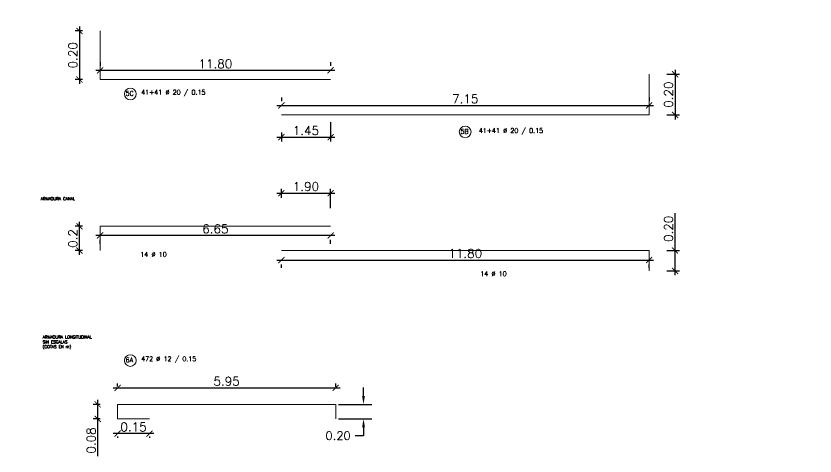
# Model space of a CAD drawing. Header units: metres. Extents: x 1291 to 1536, y 1774 to 1932.
# Drawn here: x 1375.02 to 1392.13, y 1775.71 to 1785.14 of the extents above; entities that cross this region are included whole.
import ezdxf

# ---------------------------------------------------------------- set-up
doc = ezdxf.new("R2010")
doc.units = ezdxf.units.M
doc.layers.add('Des', color=4, linetype='Continuous', lineweight=20)
doc.layers.add('YPSOM_ARMADURAS', color=164, linetype='Continuous')
doc.styles.add('SPING-TEXTO', font='romans.shx')
doc.styles.get("Standard").update_dxf_attribs({"font": 'simplex.shx'})
doc.styles.add('YPSOM_25', font='romans.shx', dxfattribs={"height": 0.0625})
doc.styles.add('YPSOM_40', font='romans.shx', dxfattribs={"height": 0.1})
doc.dimstyles.new('SPing_75', dxfattribs={"dimscale": 0.075, "dimtxt": 2.5, "dimasz": 1.75, "dimexe": 1.25, "dimexo": 5, "dimtad": 1, "dimzin": 1, "dimdsep": 46, "dimtxsty": 'SPING-TEXTO', "dimblk": 'ARCHTICK', "dimcen": 0, "dimdle": 1.25, "dimclrd": 1, "dimclre": 9, "dimclrt": 2, "dimadec": 0, "dimazin": 0, "dimtfac": 1, "dimtmove": 0, "dimatfit": 3, "dimfxl": 1, "dimarcsym": 0})
doc.dimstyles.get("Standard").update_dxf_attribs({"dimtxt": 0.18, "dimasz": 0.18, "dimexe": 0.18, "dimexo": 0.0625, "dimgap": 0.09, "dimtad": 0, "dimtih": 1, "dimtoh": 1, "dimdec": 4, "dimzin": 0, "dimdsep": 46, "dimtxsty": 'Standard', "dimcen": 0.09, "dimadec": 0, "dimazin": 0, "dimtfac": 1, "dimtdec": 4, "dimtofl": 0, "dimtmove": 0, "dimatfit": 3, "dimfxl": 1, "dimtolj": 1, "dimtzin": 0, "dimarcsym": 0})

# ---------------------------------------------------------------- blocks, each defined once
blk = doc.blocks.new('*U168')
at = {"layer": 'YPSOM_ARMADURAS'}
blk.add_circle((0, 0), 0.005, dxfattribs=at)
blk = doc.blocks.new('*U169')
at = {"layer": 'Des', "color": 0, "linetype": 'ByBlock', "lineweight": -2, "transparency": 16777216}
for p in [(0, 0), (-0.26, -0.15), (-0.13, -0.075), (-0.519, -0.301), (-0.389, -0.226), (-0.779, -0.451), (-0.649, -0.376), (-1.168, -0.677), (-1.038, -0.601), (-0.909, -0.526), (-1.428, -0.827), (-1.298, -0.752), (-1.687, -0.977), (-1.558, -0.902), (-2.077, -1.203), (-1.947, -1.128), (-1.817, -1.052), (-2.336, -1.353), (-2.207, -1.278), (-2.596, -1.504), (-2.466, -1.428), (-2.856, -1.654), (-2.726, -1.579), (-3.245, -1.879), (-3.115, -1.804), (-2.985, -1.729), (-3.505, -2.03), (-3.375, -1.955), (-3.764, -2.18), (-3.634, -2.105), (-4.024, -2.33), (-3.894, -2.255), (-4.413, -2.556), (-4.283, -2.481), (-4.154, -2.406), (-4.673, -2.706), (-4.543, -2.631), (-4.932, -2.857), (-4.803, -2.782), (-5.322, -3.082), (-5.192, -3.007), (-5.062, -2.932), (-5.581, -3.233), (-5.452, -3.157), (-5.841, -3.383), (-5.711, -3.308), (-6.101, -3.533), (-5.971, -3.458), (-6.49, -3.759), (-6.36, -3.684), (-6.23, -3.608), (-6.75, -3.909), (-6.62, -3.834), (-7.009, -4.06), (-6.879, -3.984), (-7.269, -4.21), (-7.139, -4.135), (-7.658, -4.435), (-7.528, -4.36), (-7.399, -4.285), (-7.918, -4.586), (-7.788, -4.511), (-8.177, -4.736), (-8.048, -4.661), (-8.567, -4.962), (-8.437, -4.887), (-8.307, -4.811), (-8.827, -5.112), (-8.697, -5.037), (-9.086, -5.262), (-8.956, -5.187), (-9.346, -5.413), (-9.216, -5.338), (-9.735, -5.638), (-9.605, -5.563), (-9.476, -5.488), (-9.995, -5.789), (-9.865, -5.713), (-10.254, -5.939), (-10.125, -5.864), (-10.644, -6.165), (-10.514, -6.089), (-10.384, -6.014), (-10.903, -6.315), (-10.774, -6.24), (-11.163, -6.465), (-11.033, -6.39), (-11.423, -6.616), (-11.293, -6.54), (-11.812, -6.841), (-11.682, -6.766), (-11.552, -6.691), (-12.072, -6.991), (-11.942, -6.916), (-12.331, -7.142), (-12.201, -7.067), (-12.591, -7.292), (-12.461, -7.217), (-12.98, -7.518), (-12.85, -7.443), (-12.721, -7.367), (-13.24, -7.668), (-13.11, -7.593), (-13.499, -7.818), (-13.37, -7.743), (-13.889, -8.044), (-13.759, -7.969), (-13.629, -7.894), (-14.148, -8.194), (-14.019, -8.119), (-14.408, -8.345), (-14.278, -8.269), (-14.538, -8.42)]:
    blk.add_blockref('*U168', p, dxfattribs=at)
blk = doc.blocks.new('*U160')
at = {"layer": 'YPSOM_ARMADURAS'}
blk.add_circle((0, 0), 0.005, dxfattribs=at)
blk = doc.blocks.new('*U161')
at = {"layer": 'Des', "color": 0, "linetype": 'ByBlock', "lineweight": -2, "transparency": 16777216}
for p in [(0, 0), (-0.26, -0.15), (-0.13, -0.075), (-0.519, -0.301), (-0.389, -0.226), (-0.779, -0.451), (-0.649, -0.376), (-1.168, -0.677), (-1.038, -0.601), (-0.909, -0.526), (-1.428, -0.827), (-1.298, -0.752), (-1.687, -0.977), (-1.558, -0.902), (-2.077, -1.203), (-1.947, -1.128), (-1.817, -1.052), (-2.336, -1.353), (-2.207, -1.278), (-2.596, -1.504), (-2.466, -1.428), (-2.856, -1.654), (-2.726, -1.579), (-3.245, -1.879), (-3.115, -1.804), (-2.985, -1.729), (-3.505, -2.03), (-3.375, -1.955), (-3.764, -2.18), (-3.634, -2.105), (-4.024, -2.33), (-3.894, -2.255), (-4.413, -2.556), (-4.283, -2.481), (-4.154, -2.406), (-4.673, -2.706), (-4.543, -2.631), (-4.932, -2.857), (-4.803, -2.782), (-5.322, -3.082), (-5.192, -3.007), (-5.062, -2.932), (-5.581, -3.233), (-5.452, -3.157), (-5.841, -3.383), (-5.711, -3.308), (-6.101, -3.533), (-5.971, -3.458), (-6.49, -3.759), (-6.36, -3.684), (-6.23, -3.608), (-6.75, -3.909), (-6.62, -3.834), (-7.009, -4.06), (-6.879, -3.984), (-7.269, -4.21), (-7.139, -4.135), (-7.658, -4.435), (-7.528, -4.36), (-7.399, -4.285), (-7.918, -4.586), (-7.788, -4.511), (-8.177, -4.736), (-8.048, -4.661), (-8.567, -4.962), (-8.437, -4.887), (-8.307, -4.811), (-8.827, -5.112), (-8.697, -5.037), (-9.086, -5.262), (-8.956, -5.187), (-9.346, -5.413), (-9.216, -5.338), (-9.735, -5.638), (-9.605, -5.563), (-9.476, -5.488), (-9.995, -5.789), (-9.865, -5.713), (-10.254, -5.939), (-10.125, -5.864), (-10.644, -6.165), (-10.514, -6.089), (-10.384, -6.014), (-10.903, -6.315), (-10.774, -6.24), (-11.163, -6.465), (-11.033, -6.39), (-11.423, -6.616), (-11.293, -6.54), (-11.812, -6.841), (-11.682, -6.766), (-11.552, -6.691), (-12.072, -6.991), (-11.942, -6.916), (-12.331, -7.142), (-12.201, -7.067), (-12.591, -7.292), (-12.461, -7.217), (-12.98, -7.518), (-12.85, -7.443), (-12.721, -7.367), (-13.24, -7.668), (-13.11, -7.593), (-13.499, -7.818), (-13.37, -7.743), (-13.889, -8.044), (-13.759, -7.969), (-13.629, -7.894), (-14.148, -8.194), (-14.019, -8.119), (-14.408, -8.345), (-14.278, -8.269), (-14.668, -8.495), (-14.538, -8.42), (-14.797, -8.57)]:
    blk.add_blockref('*U160', p, dxfattribs=at)
blk = doc.blocks.new('_ArchTick')
at = {"color": 0, "linetype": 'ByBlock', "const_width": 0.15}
blk.add_lwpolyline([(-0.5, -0.5), (0.5, 0.5)], dxfattribs=at)
blk = doc.blocks.new('*D264')
at = {"layer": 'Defpoints', "color": 0, "transparency": 16777216}
for p in [(1376.821, 1784.82), (1376.379, 1783.779), (1376.821, 1783.779)]:
    blk.add_point(p, dxfattribs=at)
at = {"layer": 'Des', "color": 9, "lineweight": -2, "transparency": 16777216}
for p, q in [((1376.446, 1784.82), (1376.285, 1784.82)), ((1376.446, 1783.779), (1376.285, 1783.779))]:
    blk.add_line(p, q, dxfattribs=at)
at = {"layer": 'Des', "color": 1, "lineweight": -2, "transparency": 16777216}
blk.add_line((1376.379, 1784.914), (1376.379, 1783.685), dxfattribs=at)
at = {"layer": 'Des', "color": 1, "lineweight": -2, "transparency": 16777216, "xscale": 0.13125, "yscale": 0.13125, "zscale": 0.13125}
for p, rotation in [((1376.379, 1784.82), 90), ((1376.379, 1783.779), 270)]:
    blk.add_blockref('_ArchTick', p, dxfattribs=dict(at, rotation=rotation))
at = {"layer": 'Des', "color": 2, "transparency": 16777216, "insert": (1376.238, 1784.299), "char_height": 0.1875, "attachment_point": 5, "rotation": 90, "style": 'SPING-TEXTO'}
blk.add_mtext('0.20', dxfattribs=at)
blk = doc.blocks.new('*D265')
at = {"layer": 'Defpoints', "color": 0, "transparency": 16777216}
for p in [(1381.757, 1783.24), (1380.702, 1783.019), (1381.757, 1782.544)]:
    blk.add_point(p, dxfattribs=at)
at = {"layer": 'Des', "color": 9, "lineweight": -2, "transparency": 16777216}
for p, q in [((1381.757, 1782.865), (1381.757, 1782.45)), ((1380.702, 1782.644), (1380.702, 1782.45))]:
    blk.add_line(p, q, dxfattribs=at)
at = {"layer": 'Des', "color": 1, "lineweight": -2, "transparency": 16777216}
blk.add_line((1380.608, 1782.544), (1381.851, 1782.544), dxfattribs=at)
at = {"layer": 'Des', "color": 1, "lineweight": -2, "transparency": 16777216, "xscale": 0.13125, "yscale": 0.13125, "zscale": 0.13125, "rotation": 180}
blk.add_blockref('_ArchTick', (1380.702, 1782.544), dxfattribs=at)
at = {"layer": 'Des', "color": 1, "lineweight": -2, "transparency": 16777216, "xscale": 0.13125, "yscale": 0.13125, "zscale": 0.13125}
blk.add_blockref('_ArchTick', (1381.757, 1782.544), dxfattribs=at)
at = {"layer": 'Des', "color": 2, "transparency": 16777216, "insert": (1381.229, 1782.684), "char_height": 0.1875, "attachment_point": 5, "style": 'SPING-TEXTO'}
blk.add_mtext('1.45', dxfattribs=at)
blk = doc.blocks.new('*D266')
at = {"layer": 'Defpoints', "color": 0, "transparency": 16777216}
for p in [(1388.58, 1783.891), (1388.58, 1783.019), (1389.135, 1783.019)]:
    blk.add_point(p, dxfattribs=at)
at = {"layer": 'Des', "color": 1, "lineweight": -2, "transparency": 16777216}
blk.add_line((1389.135, 1783.985), (1389.135, 1782.925), dxfattribs=at)
at = {"layer": 'Des', "color": 9, "lineweight": -2, "transparency": 16777216}
for p, q in [((1388.955, 1783.891), (1389.229, 1783.891)), ((1388.955, 1783.019), (1389.229, 1783.019))]:
    blk.add_line(p, q, dxfattribs=at)
at = {"layer": 'Des', "color": 1, "lineweight": -2, "transparency": 16777216, "xscale": 0.13125, "yscale": 0.13125, "zscale": 0.13125}
for p, rotation in [((1389.135, 1783.891), 90), ((1389.135, 1783.019), 270)]:
    blk.add_blockref('_ArchTick', p, dxfattribs=dict(at, rotation=rotation))
at = {"layer": 'Des', "color": 2, "transparency": 16777216, "insert": (1388.995, 1783.455), "char_height": 0.1875, "attachment_point": 5, "rotation": 90, "style": 'SPING-TEXTO'}
blk.add_mtext('0.20', dxfattribs=at)
blk = doc.blocks.new('*D267')
at = {"layer": 'Defpoints', "color": 0, "transparency": 16777216}
for p in [(1376.821, 1783.975), (1376.821, 1783.779), (1381.757, 1783.779)]:
    blk.add_point(p, dxfattribs=at)
at = {"layer": 'Des', "color": 9, "lineweight": -2, "transparency": 16777216}
for p, q in [((1376.821, 1784.154), (1376.821, 1784.069)), ((1381.757, 1784.154), (1381.757, 1784.069))]:
    blk.add_line(p, q, dxfattribs=at)
at = {"layer": 'Des', "color": 1, "lineweight": -2, "transparency": 16777216}
blk.add_line((1381.851, 1783.975), (1376.728, 1783.975), dxfattribs=at)
at = {"layer": 'Des', "color": 1, "lineweight": -2, "transparency": 16777216, "xscale": 0.13125, "yscale": 0.13125, "zscale": 0.13125, "rotation": 180}
blk.add_blockref('_ArchTick', (1376.821, 1783.975), dxfattribs=at)
at = {"layer": 'Des', "color": 1, "lineweight": -2, "transparency": 16777216, "xscale": 0.13125, "yscale": 0.13125, "zscale": 0.13125}
blk.add_blockref('_ArchTick', (1381.757, 1783.975), dxfattribs=at)
at = {"layer": 'Des', "color": 2, "transparency": 16777216, "insert": (1379.289, 1784.116), "char_height": 0.1875, "attachment_point": 5, "style": 'SPING-TEXTO'}
blk.add_mtext('11.80', dxfattribs=at)
blk = doc.blocks.new('*D268')
at = {"layer": 'Defpoints', "color": 0, "transparency": 16777216}
for p in [(1388.58, 1783.224), (1380.702, 1783.019), (1388.58, 1783.019)]:
    blk.add_point(p, dxfattribs=at)
at = {"layer": 'Des', "color": 9, "lineweight": -2, "transparency": 16777216}
for p, q in [((1380.702, 1783.394), (1380.702, 1783.318)), ((1388.58, 1783.394), (1388.58, 1783.318))]:
    blk.add_line(p, q, dxfattribs=at)
at = {"layer": 'Des', "color": 1, "lineweight": -2, "transparency": 16777216}
blk.add_line((1380.608, 1783.224), (1388.674, 1783.224), dxfattribs=at)
at = {"layer": 'Des', "color": 1, "lineweight": -2, "transparency": 16777216, "xscale": 0.13125, "yscale": 0.13125, "zscale": 0.13125, "rotation": 180}
blk.add_blockref('_ArchTick', (1380.702, 1783.224), dxfattribs=at)
at = {"layer": 'Des', "color": 1, "lineweight": -2, "transparency": 16777216, "xscale": 0.13125, "yscale": 0.13125, "zscale": 0.13125}
blk.add_blockref('_ArchTick', (1388.58, 1783.224), dxfattribs=at)
at = {"layer": 'Des', "color": 2, "transparency": 16777216, "insert": (1384.641, 1783.365), "char_height": 0.1875, "attachment_point": 5, "style": 'SPING-TEXTO'}
blk.add_mtext('7.15', dxfattribs=at)
blk = doc.blocks.new('*D274')
at = {"layer": 'Defpoints', "color": 0, "transparency": 16777216}
for p in [(1381.867, 1777.168), (1377.194, 1776.819), (1381.867, 1776.815)]:
    blk.add_point(p, dxfattribs=at)
at = {"layer": 'Des', "color": 9, "lineweight": -2, "transparency": 16777216}
for p, q in [((1377.194, 1777.194), (1377.194, 1777.262)), ((1381.867, 1777.19), (1381.867, 1777.262))]:
    blk.add_line(p, q, dxfattribs=at)
at = {"layer": 'Des', "color": 1, "lineweight": -2, "transparency": 16777216}
blk.add_line((1377.1, 1777.168), (1381.96, 1777.168), dxfattribs=at)
at = {"layer": 'Des', "color": 1, "lineweight": -2, "transparency": 16777216, "xscale": 0.13125, "yscale": 0.13125, "zscale": 0.13125, "rotation": 180}
blk.add_blockref('_ArchTick', (1377.194, 1777.168), dxfattribs=at)
at = {"layer": 'Des', "color": 1, "lineweight": -2, "transparency": 16777216, "xscale": 0.13125, "yscale": 0.13125, "zscale": 0.13125}
blk.add_blockref('_ArchTick', (1381.867, 1777.168), dxfattribs=at)
at = {"layer": 'Des', "color": 2, "transparency": 16777216, "insert": (1379.53, 1777.309), "char_height": 0.1875, "attachment_point": 5, "style": 'SPING-TEXTO'}
blk.add_mtext('5.95', dxfattribs=at)
blk = doc.blocks.new('*D275')
at = {"layer": 'Defpoints', "color": 0, "transparency": 16777216}
for p in [(1377.194, 1776.815), (1376.768, 1776.503), (1377.194, 1776.503)]:
    blk.add_point(p, dxfattribs=at)
at = {"layer": 'Des', "color": 9, "lineweight": -2, "transparency": 16777216}
for p, q in [((1376.819, 1776.815), (1376.675, 1776.815)), ((1376.819, 1776.503), (1376.675, 1776.503))]:
    blk.add_line(p, q, dxfattribs=at)
at = {"layer": 'Des', "color": 1, "lineweight": -2, "transparency": 16777216}
for p, q in [((1376.768, 1776.909), (1376.768, 1776.503)), ((1376.768, 1776.503), (1376.768, 1775.707))]:
    blk.add_line(p, q, dxfattribs=at)
at = {"layer": 'Des', "color": 1, "lineweight": -2, "transparency": 16777216, "xscale": 0.13125, "yscale": 0.13125, "zscale": 0.13125}
for p, rotation in [((1376.768, 1776.815), 90), ((1376.768, 1776.503), 270)]:
    blk.add_blockref('_ArchTick', p, dxfattribs=dict(at, rotation=rotation))
at = {"layer": 'Des', "color": 2, "transparency": 16777216, "insert": (1376.628, 1776.039), "char_height": 0.1875, "attachment_point": 5, "rotation": 90, "style": 'SPING-TEXTO'}
blk.add_mtext('0.08', dxfattribs=at)
blk = doc.blocks.new('*D276')
at = {"layer": 'Defpoints', "color": 0, "transparency": 16777216}
for p in [(1377.194, 1776.503), (1377.877, 1776.503), (1377.194, 1776.188)]:
    blk.add_point(p, dxfattribs=at)
at = {"layer": 'Des', "color": 1, "lineweight": -2, "transparency": 16777216}
blk.add_line((1377.971, 1776.188), (1377.1, 1776.188), dxfattribs=at)
at = {"layer": 'Des', "color": 9, "lineweight": -2, "transparency": 16777216}
for p, q in [((1377.194, 1776.128), (1377.194, 1776.094)), ((1377.877, 1776.128), (1377.877, 1776.094))]:
    blk.add_line(p, q, dxfattribs=at)
at = {"layer": 'Des', "color": 1, "lineweight": -2, "transparency": 16777216, "xscale": 0.13125, "yscale": 0.13125, "zscale": 0.13125, "rotation": 180}
blk.add_blockref('_ArchTick', (1377.194, 1776.188), dxfattribs=at)
at = {"layer": 'Des', "color": 1, "lineweight": -2, "transparency": 16777216, "xscale": 0.13125, "yscale": 0.13125, "zscale": 0.13125}
blk.add_blockref('_ArchTick', (1377.877, 1776.188), dxfattribs=at)
at = {"layer": 'Des', "color": 2, "transparency": 16777216, "insert": (1377.536, 1776.329), "char_height": 0.1875, "attachment_point": 5, "style": 'SPING-TEXTO'}
blk.add_mtext('0.15', dxfattribs=at)
blk = doc.blocks.new('*D277')
at = {"layer": 'Defpoints', "color": 0, "transparency": 16777216}
for p in [(1376.379, 1780.632), (1376.821, 1780.632), (1376.821, 1780.112)]:
    blk.add_point(p, dxfattribs=at)
at = {"layer": 'Des', "color": 1, "lineweight": -2, "transparency": 16777216}
blk.add_line((1376.379, 1780.018), (1376.379, 1780.726), dxfattribs=at)
at = {"layer": 'Des', "color": 9, "lineweight": -2, "transparency": 16777216}
for p, q in [((1376.446, 1780.632), (1376.285, 1780.632)), ((1376.446, 1780.112), (1376.285, 1780.112))]:
    blk.add_line(p, q, dxfattribs=at)
at = {"layer": 'Des', "color": 1, "lineweight": -2, "transparency": 16777216, "xscale": 0.13125, "yscale": 0.13125, "zscale": 0.13125}
for p, rotation in [((1376.379, 1780.632), 90), ((1376.379, 1780.112), 270)]:
    blk.add_blockref('_ArchTick', p, dxfattribs=dict(at, rotation=rotation))
at = {"layer": 'Des', "color": 2, "transparency": 16777216, "insert": (1376.238, 1780.372), "char_height": 0.1875, "attachment_point": 5, "rotation": 90, "style": 'SPING-TEXTO'}
blk.add_mtext('0.2', dxfattribs=at)
blk = doc.blocks.new('*D278')
at = {"layer": 'Defpoints', "color": 0, "transparency": 16777216}
for p in [(1381.757, 1781.343), (1380.702, 1780.867), (1381.757, 1780.646)]:
    blk.add_point(p, dxfattribs=at)
at = {"layer": 'Des', "color": 9, "lineweight": -2, "transparency": 16777216}
for p, q in [((1380.702, 1781.242), (1380.702, 1781.437)), ((1381.757, 1781.021), (1381.757, 1781.437))]:
    blk.add_line(p, q, dxfattribs=at)
at = {"layer": 'Des', "color": 1, "lineweight": -2, "transparency": 16777216}
blk.add_line((1380.608, 1781.343), (1381.851, 1781.343), dxfattribs=at)
at = {"layer": 'Des', "color": 1, "lineweight": -2, "transparency": 16777216, "xscale": 0.13125, "yscale": 0.13125, "zscale": 0.13125, "rotation": 180}
blk.add_blockref('_ArchTick', (1380.702, 1781.343), dxfattribs=at)
at = {"layer": 'Des', "color": 1, "lineweight": -2, "transparency": 16777216, "xscale": 0.13125, "yscale": 0.13125, "zscale": 0.13125}
blk.add_blockref('_ArchTick', (1381.757, 1781.343), dxfattribs=at)
at = {"layer": 'Des', "color": 2, "transparency": 16777216, "insert": (1381.229, 1781.483), "char_height": 0.1875, "attachment_point": 5, "style": 'SPING-TEXTO'}
blk.add_mtext('1.90', dxfattribs=at)
blk = doc.blocks.new('*D279')
at = {"layer": 'Defpoints', "color": 0, "transparency": 16777216}
for p in [(1388.58, 1780.114), (1389.135, 1780.114), (1388.58, 1779.678)]:
    blk.add_point(p, dxfattribs=at)
at = {"layer": 'Des', "color": 1, "lineweight": -2, "transparency": 16777216}
for p, q in [((1389.135, 1780.114), (1389.135, 1780.911)), ((1389.135, 1779.585), (1389.135, 1780.114))]:
    blk.add_line(p, q, dxfattribs=at)
at = {"layer": 'Des', "color": 9, "lineweight": -2, "transparency": 16777216}
for p, q in [((1388.955, 1780.114), (1389.229, 1780.114)), ((1388.955, 1779.678), (1389.229, 1779.678))]:
    blk.add_line(p, q, dxfattribs=at)
at = {"layer": 'Des', "color": 1, "lineweight": -2, "transparency": 16777216, "xscale": 0.13125, "yscale": 0.13125, "zscale": 0.13125}
for p, rotation in [((1389.135, 1780.114), 90), ((1389.135, 1779.678), 270)]:
    blk.add_blockref('_ArchTick', p, dxfattribs=dict(at, rotation=rotation))
at = {"layer": 'Des', "color": 2, "transparency": 16777216, "insert": (1388.995, 1780.578), "char_height": 0.1875, "attachment_point": 5, "rotation": 90, "style": 'SPING-TEXTO'}
blk.add_mtext('0.20', dxfattribs=at)
blk = doc.blocks.new('*D280')
at = {"layer": 'Defpoints', "color": 0, "transparency": 16777216}
for p in [(1376.821, 1780.632), (1381.757, 1780.632), (1376.821, 1780.436)]:
    blk.add_point(p, dxfattribs=at)
at = {"layer": 'Des', "color": 1, "lineweight": -2, "transparency": 16777216}
blk.add_line((1381.851, 1780.436), (1376.728, 1780.436), dxfattribs=at)
at = {"layer": 'Des', "color": 9, "lineweight": -2, "transparency": 16777216}
for p, q in [((1376.821, 1780.257), (1376.821, 1780.342)), ((1381.757, 1780.257), (1381.757, 1780.342))]:
    blk.add_line(p, q, dxfattribs=at)
at = {"layer": 'Des', "color": 1, "lineweight": -2, "transparency": 16777216, "xscale": 0.13125, "yscale": 0.13125, "zscale": 0.13125, "rotation": 180}
blk.add_blockref('_ArchTick', (1376.821, 1780.436), dxfattribs=at)
at = {"layer": 'Des', "color": 1, "lineweight": -2, "transparency": 16777216, "xscale": 0.13125, "yscale": 0.13125, "zscale": 0.13125}
blk.add_blockref('_ArchTick', (1381.757, 1780.436), dxfattribs=at)
at = {"layer": 'Des', "color": 2, "transparency": 16777216, "insert": (1379.289, 1780.576), "char_height": 0.1875, "attachment_point": 5, "style": 'SPING-TEXTO'}
blk.add_mtext('6.65', dxfattribs=at)
blk = doc.blocks.new('*D281')
at = {"layer": 'Defpoints', "color": 0, "transparency": 16777216}
for p in [(1380.702, 1780.114), (1388.58, 1780.114), (1388.58, 1779.909)]:
    blk.add_point(p, dxfattribs=at)
at = {"layer": 'Des', "color": 1, "lineweight": -2, "transparency": 16777216}
blk.add_line((1380.608, 1779.909), (1388.674, 1779.909), dxfattribs=at)
at = {"layer": 'Des', "color": 9, "lineweight": -2, "transparency": 16777216}
for p, q in [((1380.702, 1779.739), (1380.702, 1779.815)), ((1388.58, 1779.739), (1388.58, 1779.815))]:
    blk.add_line(p, q, dxfattribs=at)
at = {"layer": 'Des', "color": 1, "lineweight": -2, "transparency": 16777216, "xscale": 0.13125, "yscale": 0.13125, "zscale": 0.13125, "rotation": 180}
blk.add_blockref('_ArchTick', (1380.702, 1779.909), dxfattribs=at)
at = {"layer": 'Des', "color": 1, "lineweight": -2, "transparency": 16777216, "xscale": 0.13125, "yscale": 0.13125, "zscale": 0.13125}
blk.add_blockref('_ArchTick', (1388.58, 1779.909), dxfattribs=at)
at = {"layer": 'Des', "color": 2, "transparency": 16777216, "insert": (1384.641, 1780.05), "char_height": 0.1875, "attachment_point": 5, "style": 'SPING-TEXTO'}
blk.add_mtext('11.80', dxfattribs=at)
blk = doc.blocks.new('*D330')
at = {"color": 0, "lineweight": -2, "transparency": 16777216}
for p, q in [((1382.462, 1776.995), (1382.462, 1777.175)), ((1381.929, 1776.815), (1382.642, 1776.815)), ((1381.929, 1776.503), (1382.642, 1776.503)), ((1382.462, 1776.323), (1382.462, 1776.143)), ((1382.462, 1776.143), (1382.282, 1776.143))]:
    blk.add_line(p, q, dxfattribs=at)
at = {"color": 0, "transparency": 16777216}
for points in [[(1382.432, 1776.995), (1382.492, 1776.995), (1382.462, 1776.815)], [(1382.432, 1776.323), (1382.492, 1776.323), (1382.462, 1776.503)]]:
    blk.add_solid(points, dxfattribs=at)
at = {"layer": 'Defpoints', "color": 0, "transparency": 16777216}
for p in [(1381.867, 1776.815), (1381.867, 1776.503), (1382.462, 1776.503)]:
    blk.add_point(p, dxfattribs=at)
at = {"color": 0, "transparency": 16777216, "insert": (1381.918, 1776.143), "char_height": 0.18, "attachment_point": 5}
blk.add_mtext('\\A1;0.20', dxfattribs=at)

msp = doc.modelspace()

# ---------------------------------------------------------------- linework, layer by layer
at = {"layer": 'Des'}
for points in [[(1376.82149, 1784.81977), (1376.82149, 1783.77897), (1381.75675, 1783.77897)], [(1380.70195, 1783.0192), (1388.5801, 1783.0192), (1388.5801, 1783.89088)], [(1376.82149, 1780.11172), (1376.82149, 1780.63212), (1381.75675, 1780.63212)], [(1380.70195, 1780.1141), (1388.5801, 1780.1141), (1388.5801, 1779.67826)], [(1377.87744, 1776.50295), (1377.19359, 1776.50295), (1377.19359, 1776.815), (1379.53005, 1776.815)], [(1381.86652, 1776.50295), (1381.86652, 1776.50295), (1381.86652, 1776.815), (1379.53005, 1776.815)]]:
    msp.add_lwpolyline(points, dxfattribs=at)
for centre in [(1377.46764, 1783.46929), (1384.63889, 1782.65591), (1377.46764, 1777.75411)]:
    msp.add_circle(centre, 0.1253, dxfattribs=at)

# ---------------------------------------------------------------- block references
at = {"layer": 'Des', "color": 9, "rotation": 149.9219293539946}
for name, p in [('*U169', (1375.02534, 1790.53146, 40.44465)), ('*U161', (1375.02534, 1790.25646, 40.44465))]:
    msp.add_blockref(name, p, dxfattribs=at)

# ---------------------------------------------------------------- texts
at = {"layer": 'Des', "style": 'YPSOM_40'}
for s, p in [('5C', (1377.36496, 1783.43131)), ('5B', (1384.53621, 1782.61793)), ('6A', (1377.36496, 1777.71613))]:
    msp.add_text(s, height=0.1, dxfattribs=at).set_placement(p)
at = {"layer": 'Des', "char_height": 0.1, "attachment_point": 1, "style": 'YPSOM_40'}
for s, insert in [('\\A1;41+41 Ø 20 / 0.15', (1377.69776, 1783.55476)), ('\\A1;41+41 Ø 20 / 0.15', (1384.93026, 1782.73327)), ('\\A1;14 Ø 10 ', (1377.68218, 1780.08083)), ('\\A1;14 Ø 10 ', (1384.963, 1779.66607)), ('\\A1;472 Ø 12 / 0.15', (1377.69776, 1777.83958))]:
    msp.add_mtext_dynamic_manual_height_columns(s, width=1.7673425, gutter_width=0.5, heights=[0], dxfattribs=dict(at, insert=insert))
at = {"layer": 'Des', "char_height": 0.0625, "attachment_point": 1, "rotation": 0, "style": 'YPSOM_25'}
for s, insert in [('ARMADURA CANAL', (1375.54773, 1781.25312, 116.94379)), ('ARMADURA LONGITUDINAL\\PSIN ESCALAS\\P(COTAS EN m)', (1375.59054, 1778.28916, 116.94379))]:
    msp.add_mtext_dynamic_manual_height_columns(s, width=2.0637841, gutter_width=0.3125, heights=[0], dxfattribs=dict(at, insert=insert))

# ---------------------------------------------------------------- dimensions: what is measured, and where the dimension line sits
dim = msp.add_linear_dim(base=(1382.46184, 1776.50295), p1=(1381.86652, 1776.815), p2=(1381.86652, 1776.50295), angle=90, text='0.20', dimstyle='Standard')
dim.commit()
dim.dimension.update_dxf_attribs({"geometry": '*D330', "text_midpoint": (1381.91755, 1776.14295)})
at = {"layer": 'Des'}
for p1, p2, distance, text, picture, middle in [((1376.82149, 1784.81977), (1376.82149, 1783.77897), -0.4425, '0.20', '*D264', (1376.23836, 1784.29937)), ((1376.82149, 1780.11172), (1376.82149, 1780.63212), 0.4425, '0.2', '*D277', (1376.23836, 1780.37192))]:
    dim = msp.add_aligned_dim(p1=p1, p2=p2, distance=distance, text=text, dimstyle='SPing_75', dxfattribs=at)
    dim.commit()
    dim.dimension.update_dxf_attribs({"geometry": picture, "text_midpoint": middle})
for base, p1, p2, text, picture, middle in [((1376.82149, 1783.97535), (1381.75675, 1783.77897), (1376.82149, 1783.77897), '11.80', '*D267', (1379.28912, 1784.11598)), ((1388.5801, 1783.22414), (1380.70195, 1783.0192), (1388.5801, 1783.0192), '7.15', '*D268', (1384.64103, 1783.36477)), ((1381.75675, 1782.54382), (1380.70195, 1783.0192), (1381.75675, 1783.24039), '1.45', '*D265', (1381.22935, 1782.68444)), ((1381.75675, 1781.34276), (1380.70195, 1780.86738), (1381.75675, 1780.64619), '1.90', '*D278', (1381.22935, 1781.48339)), ((1376.82149, 1780.43575), (1381.75675, 1780.63212), (1376.82149, 1780.63212), '6.65', '*D280', (1379.28912, 1780.57637)), ((1388.5801, 1779.90916), (1380.70195, 1780.1141), (1388.5801, 1780.1141), '11.80', '*D281', (1384.64103, 1780.04978)), ((1381.86652, 1777.16817), (1377.19359, 1776.81859), (1381.86652, 1776.815), '5.95', '*D274', (1379.53005, 1777.3088)), ((1377.19359, 1776.18823), (1377.87744, 1776.50295), (1377.19359, 1776.50295), '0.15', '*D276', (1377.53551, 1776.32885))]:
    dim = msp.add_linear_dim(base=base, p1=p1, p2=p2, text=text, dimstyle='SPing_75', dxfattribs=at)
    dim.commit()
    dim.dimension.update_dxf_attribs({"geometry": picture, "text_midpoint": middle})
for base, p1, p2, angle, text, picture, middle in [((1389.13528, 1783.0192), (1388.5801, 1783.89088), (1388.5801, 1783.0192), 90, '0.20', '*D266', (1388.99465, 1783.45504)), ((1389.13528, 1780.1141), (1388.5801, 1779.67826), (1388.5801, 1780.1141), 270, '0.20', '*D279', (1388.99465, 1780.57794)), ((1376.7683, 1776.50295), (1377.19359, 1776.815), (1377.19359, 1776.50295), 90, '0.08', '*D275', (1376.62768, 1776.03911))]:
    dim = msp.add_linear_dim(base=base, p1=p1, p2=p2, angle=angle, text=text, dimstyle='SPing_75', dxfattribs=at)
    dim.commit()
    dim.dimension.update_dxf_attribs({"geometry": picture, "text_midpoint": middle})

doc.saveas('drawing.dxf')
